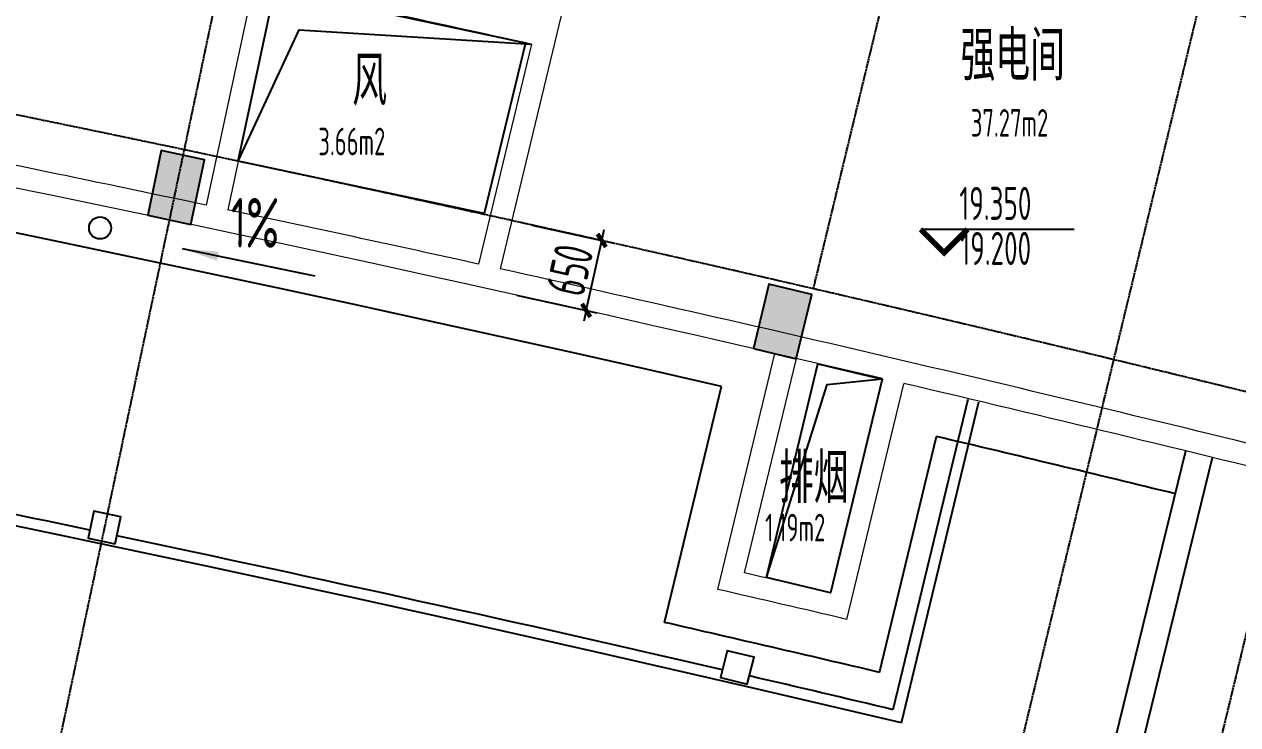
# Model space of a CAD drawing. Header units: millimetres. Extents: x 11536546 to 24947533, y -12764720 to -6308891.
# Drawn here: x 11839339 to 11850336, y -6405062 to -6398712 of the extents above; entities that cross this region are included whole.
import ezdxf
from ezdxf.enums import TextEntityAlignment as Align

# ---------------------------------------------------------------- set-up
doc = ezdxf.new("R2010")
doc.units = ezdxf.units.MM
doc.header["$LTSCALE"] = 10
doc.linetypes.add('A2-RG-AXIS$0$CENTER', pattern=[2, 1.25, -0.25, 0.25, -0.25])
doc.linetypes.add('A2-RG-AXIS$0$DOTE', pattern=[2.42, 2, -0.2, 0.02, -0.2])
for name, color, linetype in [('A2-RB-F5$0$$34$A-DIMS-100', 1, 'Continuous'), ('A2-RG-AXIS$0$A-GRID', 1, 'A2-RG-AXIS$0$CENTER'), ('A2-RI-F5$0$$0$AUDIT_D_120618114340-341', 1, 'Continuous'), ('A2-RI-F5$0$$2$A-SYMB', 4, 'Continuous'), ('A2-RI-F5$0$A-COLUMN', 9, 'Continuous'), ('A2-RI-F5$0$A-HOLE', 2, 'Continuous'), ('A2-RI-F5$0$A-ROOF-DRAN', 175, 'Continuous'), ('A2-RI-F5$0$A-ROOF-EDGE', 2, 'Continuous'), ('A2-RI-F5$0$A-SYMB-AREA', 4, 'Continuous'), ('A2-RI-F5$0$A-SYMB-NAME', 4, 'Continuous'), ('A2-RI-F5$0$A-SYMB-VOID', 35, 'Continuous'), ('A2-RI-F5$0$an-wall', 4, 'Continuous'), ('A2-RS-F5$0$A-HATH-GRAY', 8, 'Continuous'), ('A2-RS-F5$0$A-WALL-CONC', 6, 'Continuous')]:
    doc.layers.add(name, color=color, linetype=linetype)
doc.layers.add('A2-RI-F5$0$A-WALL', color=7, linetype='Continuous', lineweight=5)
doc.styles.add('A2-RB-F5$0$$0$XD2008', font='hzs.shx', dxfattribs={"width": 0.7, "bigfont": 'hztxt.shx'})
doc.styles.add('A2-RI-F5$0$$0$XD2008', font='hzs.shx', dxfattribs={"width": 0.7, "bigfont": 'hztxt.shx'})
doc.styles.add('A2-RI-F5$0$ECADI', font='hzs.shx', dxfattribs={"width": 0.7, "bigfont": 'hztxt.shx'})
doc.dimstyles.new('A2-RB-F5$0$$0$XD100$0', dxfattribs={"dimscale": 100, "dimtxt": 3.5, "dimasz": 1, "dimexe": 1, "dimexo": 2, "dimgap": 0.5, "dimtad": 1, "dimdec": 0, "dimdsep": 46, "dimtxsty": 'A2-RB-F5$0$$0$XD2008', "dimblk1": 'A2-RB-F5$0$$20$_ArchTick', "dimblk2": 'A2-RB-F5$0$$20$_ArchTick', "dimsah": 1, "dimcen": 2.5, "dimclrt": 4, "dimaunit": 1, "dimadec": 0, "dimazin": 0, "dimtfac": 1, "dimtdec": 0, "dimtix": 1, "dimtmove": 2, "dimatfit": 3, "dimfxl": 0, "dimtolj": 1, "dimtzin": 0, "dimarcsym": 0})

# ---------------------------------------------------------------- blocks, each defined once
blk = doc.blocks.new('A2-RS-F5')
at = {"layer": 'A2-RS-F5$0$A-HATH-GRAY', "ltscale": 3}
h = blk.add_hatch(color=256, dxfattribs=at)
h.paths.add_polyline_path([(11842322, -6391691), (11842713, -6391773), (11842589, -6392360), (11842198, -6392278)])
h.paths.add_polyline_path([(11833592, -6389988), (11833986, -6390056), (11833883, -6390647), (11833489, -6390579)])
h.paths.add_polyline_path([(11824745, -6389130), (11824835, -6388536), (11825230, -6388596), (11825140, -6389190)])
h.paths.add_polyline_path([(11852697, -6394780), (11853087, -6394870), (11853221, -6394285), (11852832, -6394195)])
h.paths.add_polyline_path([(11847879, -6393631), (11848268, -6393725), (11848409, -6393141), (11848020, -6393048)])
h.paths.add_polyline_path([(11854621, -6386809), (11855011, -6386899), (11855146, -6386314), (11854756, -6386224)])
h.paths.add_polyline_path([(11849801, -6385659), (11850189, -6385753), (11850330, -6385169), (11849941, -6385076)])
h.paths.add_polyline_path([(11850762, -6402796), (11851151, -6402890), (11851291, -6402306), (11850902, -6402213)])
h.paths.add_polyline_path([(11845946, -6401652), (11846335, -6401745), (11846475, -6401162), (11846086, -6401068)])
h.paths.add_polyline_path([(11840458, -6400444), (11840849, -6400527), (11840973, -6399940), (11840581, -6399857)])
h.paths.add_polyline_path([(11831998, -6398793), (11832391, -6398865), (11832498, -6398274), (11832105, -6398203)])
h.paths.add_polyline_path([(11823494, -6397385), (11823890, -6397445), (11823979, -6396852), (11823584, -6396792)])
h.paths.add_polyline_path([(11793833, -6381539), (11794232, -6381564), (11794271, -6380965), (11793872, -6380940)])
h.paths.add_polyline_path([(11801616, -6382017), (11802015, -6382043), (11802054, -6381444), (11801655, -6381419)])
h.paths.add_polyline_path([(11801857, -6378275), (11802256, -6378301), (11802294, -6377702), (11801895, -6377676)])
h.paths.add_polyline_path([(11794074, -6377796), (11794473, -6377822), (11794512, -6377223), (11794112, -6377197)])
h.paths.add_polyline_path([(11800792, -6394842), (11801191, -6394867), (11801229, -6394268), (11800830, -6394243)])
h.paths.add_polyline_path([(11793208, -6394376), (11793607, -6394402), (11793646, -6393803), (11793247, -6393778)])
h.paths.add_polyline_path([(11801032, -6391099), (11801431, -6391125), (11801470, -6390526), (11801071, -6390500)])
h.paths.add_polyline_path([(11793782, -6385445), (11794182, -6385471), (11794143, -6386069), (11793744, -6386044)])
h.paths.add_polyline_path([(11789498, -6385266), (11789898, -6385280), (11789877, -6385880), (11789477, -6385866)])
h.paths.add_polyline_path([(11780626, -6385086), (11781026, -6385086), (11781027, -6385686), (11780627, -6385686)])
h.paths.add_polyline_path([(11771756, -6385156), (11772156, -6385150), (11772167, -6385749), (11771767, -6385756)])
h.paths.add_polyline_path([(11762877, -6385486), (11763277, -6385465), (11763307, -6386064), (11762908, -6386085)])
h.paths.add_polyline_path([(11789181, -6394211), (11789581, -6394225), (11789602, -6393625), (11789202, -6393611)])
h.paths.add_polyline_path([(11780564, -6394035), (11780964, -6394037), (11780967, -6393437), (11780567, -6393435)])
h.paths.add_polyline_path([(11771944, -6394106), (11772344, -6394097), (11772331, -6393497), (11771931, -6393506)])
h.paths.add_polyline_path([(11752786, -6395149), (11753185, -6395118), (11753137, -6394520), (11752739, -6394551)])
h.paths.add_polyline_path([(11756405, -6378216), (11756804, -6378185), (11756756, -6377587), (11756357, -6377618)])
h.paths.add_polyline_path([(11793449, -6390634), (11793848, -6390659), (11793887, -6390061), (11793487, -6390035)])
h.paths.add_polyline_path([(11763331, -6394424), (11763730, -6394404), (11763700, -6393805), (11763300, -6393825)])
h.paths.add_polyline_path([(11751470, -6378602), (11751869, -6378570), (11751821, -6377972), (11751422, -6378003)])
h.paths.add_polyline_path([(11757057, -6386441), (11757456, -6386413), (11757410, -6385815), (11757012, -6385843)])
h.paths.add_polyline_path([(11752124, -6386826), (11752523, -6386794), (11752475, -6386196), (11752077, -6386228)])
h.paths.add_polyline_path([(11757522, -6394777), (11757921, -6394747), (11757872, -6394149), (11757473, -6394179)])
at = {"layer": 'A2-RS-F5$0$A-WALL-CONC'}
for points in [[(11840458, -6400444), (11840849, -6400527), (11840973, -6399940), (11840581, -6399857)], [(11845946, -6401652), (11846335, -6401745), (11846475, -6401162), (11846086, -6401068)]]:
    blk.add_3dface(points, dxfattribs=at)
blk = doc.blocks.new('A2-RG-AXIS')
at = {"layer": 'A2-RG-AXIS$0$A-GRID', "linetype": 'A2-RG-AXIS$0$DOTE'}
for p, q in [((11846048.1, -6374898.2), (11837754.6, -6414233.4)), ((11852463.3, -6376318.4), (11846488, -6401109.5)), ((11845769.4, -6416040.8), (11855178.4, -6377003.5)), ((11847468.7, -6416458.9), (11856889.5, -6377372.8))]:
    blk.add_line(p, q, dxfattribs=at)
for radius, start, end in [(304100, 75.589285, 95.407644), (300800, 75.589285, 95.407644), (293700, 75.589281, 95.407645)]:
    blk.add_arc((11778730.7, -6694178.7), radius, start, end, dxfattribs=at)
blk = doc.blocks.new('A2-RI-F5$0$5erhfh')
at = {"layer": 'A2-RI-F5$0$A-SYMB-AREA', "style": 'A2-RI-F5$0$ECADI', "width": 0.7}
blk.add_attdef('340M2', text='', height=2.5, dxfattribs=at).set_placement((0, 1.25), align=Align.MIDDLE_LEFT)
at = {"layer": 'A2-RI-F5$0$A-SYMB-NAME', "style": 'A2-RI-F5$0$ECADI', "width": 0.7}
blk.add_attdef('CHINESENAME', (-12.29, 3.09), '', height=4.5, dxfattribs=at)
blk = doc.blocks.new('A2-RI-F5$0$$2$ECADI-TAG-HGHT（国标）')
at = {"color": 1}
blk.add_line((-2.12, 2.12), (11.77, 2.12), dxfattribs=at)
at = {"color": 1, "const_width": 0.5}
blk.add_lwpolyline([(-2.12, 2.12), (0, 0), (2.12, 2.12)], dxfattribs=at)
at = {"style": 'A2-RI-F5$0$$0$XD2008', "width": 0.7}
blk.add_attdef('FL', text='', height=3, dxfattribs=at).set_placement((-2.69, 2.97), align=Align.RIGHT)
for tag, p in [('F.F.L.', (2.28, 2.97)), ('T.O.S.', (2.28, -1.1))]:
    blk.add_attdef(tag, p, '', height=3, dxfattribs=at)
blk = doc.blocks.new('A2-RI-F5')
at = {"layer": 'A2-RI-F5$0$$0$AUDIT_D_120618114340-341'}
blk.add_line((11840769, -6400745), (11841971, -6400994), dxfattribs=at)
at = {"layer": 'A2-RI-F5$0$$0$AUDIT_D_120618114340-341', "extrusion": (0, 0, -1)}
blk.add_solid([(-11841085, -6400856), (-11841103, -6400774), (-11840765, -6400745)], dxfattribs=at)
at = {"layer": 'A2-RI-F5$0$A-COLUMN'}
for points in [[(11840162, -6403422), (11840213, -6403177), (11839969, -6403126), (11839917, -6403370)], [(11845891, -6404694), (11845952, -6404451), (11845709, -6404391), (11845649, -6404634)]]:
    blk.add_lwpolyline(points, close=True, dxfattribs=at)
at = {"layer": 'A2-RI-F5$0$A-HOLE', "ltscale": 500}
for points in [[(11841611, -6398394), (11843880, -6398880), (11843506, -6400428), (11841276, -6399953), (11841611, -6398394)], [(11846530, -6401790), (11847113, -6401930), (11846646, -6403867), (11846064, -6403727), (11846531, -6401790)]]:
    blk.add_lwpolyline(points, dxfattribs=at)
at = {"layer": 'A2-RI-F5$0$A-ROOF-DRAN'}
for p, q in [((11845142, -6404135), (11845657, -6401996)), ((11847090, -6404588), (11847605, -6402449))]:
    blk.add_line(p, q, dxfattribs=at)
blk.add_circle((11840026, -6400558), 100, dxfattribs=at)
for radius, start, end in [(299750, 77.09857, 93.89836), (299750, 76.29077, 76.71627), (297550, 76.71825, 77.10338)]:
    blk.add_arc((11778731, -6694179), radius, start, end, dxfattribs=at)
at = {"layer": 'A2-RI-F5$0$A-ROOF-EDGE'}
for p, q in [((11848105, -6409767), (11849865, -6402580)), ((11848289, -6410070), (11850108, -6402639))]:
    blk.add_line(p, q, dxfattribs=at)
for radius, start, end in [(292750, 76.29192, 95.32205), (292500, 76.24299, 95.37098)]:
    blk.add_arc((11778731, -6694179), radius, start, end, dxfattribs=at)
at = {"layer": 'A2-RI-F5$0$A-SYMB-VOID', "ltscale": 500}
for points in [[(11841276, -6399953), (11841829, -6398761), (11843936, -6398892)], [(11846064, -6403727), (11846614, -6401979), (11847114, -6401925)]]:
    blk.add_lwpolyline(points, dxfattribs=at)
at = {"layer": 'A2-RI-F5$0$A-WALL'}
for p, q in [((11844821, -6396077), (11843651, -6400929)), ((11841459, -6398152), (11840987, -6400352)), ((11841612, -6398389), (11841183, -6400394)), ((11843936, -6398892), (11843456, -6400886)), ((11843936, -6398892), (11843456, -6400886)), ((11845625, -6403835), (11846141, -6401696)), ((11845867, -6403686), (11846336, -6401741)), ((11846646, -6403867), (11847114, -6401925)), ((11846794, -6404107), (11847309, -6401972))]:
    blk.add_line(p, q, dxfattribs=at)
for radius, start, end in [(300150, 76.83045, 82.06676), (302400, 77.54767, 77.99822), (300350, 78.03699, 78.65081), (300350, 77.55516, 77.99919), (300350, 76.07696, 77.517), (300150, 76.03853, 76.79227), (298150, 76.83301, 76.98675), (297950, 76.79481, 77.02557)]:
    blk.add_arc((11778731, -6694179), radius, start, end, dxfattribs=at)
at = {"layer": 'A2-RI-F5$0$an-wall'}
for p, q in [((11847214, -6404925), (11847892, -6402112)), ((11847288, -6405046), (11847989, -6402136))]:
    blk.add_line(p, q, dxfattribs=at)
for radius, start, end in [(297150, 76.6606, 94.29744), (297250, 78.11804, 79.71526), (297250, 76.98624, 78.06985), (297250, 76.67981, 76.93805)]:
    blk.add_arc((11778730, -6694179), radius, start, end, dxfattribs=at)
ref = blk.add_blockref('A2-RI-F5$0$5erhfh', (11848709, -6401856), dxfattribs=dict(xscale=100, yscale=100, zscale=100))
ref.add_attrib('340M2', '37.27m2', (11847917, -6399731), dxfattribs={"layer": 'A2-RI-F5$0$A-SYMB-AREA', "height": 250, "style": 'A2-RI-F5$0$ECADI', "width": 0.7})
ref.add_attrib('CHINESENAME', '强电间', (11847824, -6399222), dxfattribs={"layer": 'A2-RI-F5$0$A-SYMB-NAME', "height": 450, "style": 'A2-RI-F5$0$ECADI', "width": 0.7})
ref = blk.add_blockref('A2-RI-F5$0$5erhfh', (11846267, -6402205), dxfattribs=dict(xscale=100, yscale=100, zscale=100))
ref.add_attrib('340M2', '3.66m2', (11842004, -6399900), dxfattribs={"layer": 'A2-RI-F5$0$A-SYMB-AREA', "height": 250, "style": 'A2-RI-F5$0$ECADI', "width": 0.7})
ref.add_attrib('CHINESENAME', '风', (11842311, -6399450), dxfattribs={"layer": 'A2-RI-F5$0$A-SYMB-NAME', "height": 450, "style": 'A2-RI-F5$0$ECADI', "width": 0.7})
ref = blk.add_blockref('A2-RI-F5$0$5erhfh', (11841744, -6401090), dxfattribs=dict(xscale=99.99999999968374, yscale=99.99999999968374, zscale=99.99999999968374, rotation=359.5617199320547))
ref.add_attrib('CHINESENAME', '1%%%', (11841212, -6400735), dxfattribs={"layer": 'A2-RI-F5$0$A-SYMB-NAME', "height": 450, "rotation": 359.5617, "style": 'A2-RI-F5$0$ECADI', "width": 0.7})
ref = blk.add_blockref('A2-RI-F5$0$5erhfh', (11847681, -6404167), dxfattribs=dict(xscale=100, yscale=100, zscale=100))
ref.add_attrib('340M2', '1.19m2', (11846053, -6403400), dxfattribs={"layer": 'A2-RI-F5$0$A-SYMB-AREA', "height": 250, "style": 'A2-RI-F5$0$ECADI', "width": 0.7})
ref.add_attrib('CHINESENAME', '排烟', (11846178, -6403052), dxfattribs={"layer": 'A2-RI-F5$0$A-SYMB-NAME', "height": 450, "style": 'A2-RI-F5$0$ECADI', "width": 0.7})
at = {"layer": 'A2-RI-F5$0$$2$A-SYMB'}
ref = blk.add_blockref('A2-RI-F5$0$$2$ECADI-TAG-HGHT（国标）', (11847675, -6400783), dxfattribs=dict(at, xscale=100, yscale=100, zscale=100))
ref.add_attrib('F.F.L.', '19.350', (11847813, -6400486), dxfattribs={"layer": '0', "height": 300, "style": 'A2-RI-F5$0$$0$XD2008', "width": 0.7})
ref.add_attrib('T.O.S.', '19.200', (11847822, -6400894), dxfattribs={"layer": '0', "height": 300, "style": 'A2-RI-F5$0$$0$XD2008', "width": 0.7})
blk = doc.blocks.new('A2-RB-F5$0$$20$_ArchTick')
at = {"color": 0, "linetype": 'ByBlock', "const_width": 0.4}
blk.add_lwpolyline([(-0.5, -0.5), (0.5, 0.5)], dxfattribs=at)
blk = doc.blocks.new('*D807')
at = {"layer": 'A2-RB-F5$0$$34$A-DIMS-100', "color": 0, "lineweight": -2, "ltscale": 3, "transparency": 16777216}
for p, q in [((11843940, -6400532), (11844669, -6400693)), ((11844572, -6400672), (11844593, -6400574)), ((11844431, -6401306), (11844572, -6400672)), ((11843800, -6401167), (11844529, -6401328)), ((11844431, -6401306), (11844410, -6401404))]:
    blk.add_line(p, q, dxfattribs=at)
at = {"layer": 'Defpoints', "color": 0, "ltscale": 3, "transparency": 16777216}
for p in [(11843745, -6400489), (11844572, -6400672), (11843604, -6401123)]:
    blk.add_point(p, dxfattribs=at)
at = {"layer": 'A2-RB-F5$0$$34$A-DIMS-100', "color": 0, "lineweight": -2, "ltscale": 3, "transparency": 16777216, "xscale": 100, "yscale": 100, "zscale": 100}
for p, rotation in [((11844572, -6400672), 257.5177118238752), ((11844431, -6401306), 77.5177118238752)]:
    blk.add_blockref('A2-RB-F5$0$$20$_ArchTick', p, dxfattribs=dict(at, rotation=rotation))
at = {"layer": 'A2-RB-F5$0$$34$A-DIMS-100', "color": 4, "ltscale": 3, "transparency": 16777216, "insert": (11844282, -6400940), "char_height": 350, "attachment_point": 5, "rotation": 77.5177, "style": 'A2-RB-F5$0$$0$XD2008'}
blk.add_mtext('\\A1;650', dxfattribs=at)
blk = doc.blocks.new('A2-RB-F5')
at = {"layer": 'A2-RB-F5$0$$34$A-DIMS-100', "ltscale": 3}
dim = blk.add_aligned_dim(p1=(11843604.5, -6401123.4), p2=(11843745, -6400488.8), distance=-846.8, dimstyle='A2-RB-F5$0$$0$XD100$0', dxfattribs=at)
dim.commit()
dim.dimension.update_dxf_attribs({"geometry": '*D807', "text_midpoint": (11844281.8, -6400940.5)})

msp = doc.modelspace()

# ---------------------------------------------------------------- block references
for name in ['A2-RG-AXIS', 'A2-RI-F5', 'A2-RB-F5', 'A2-RB-F5', 'A2-RS-F5']:
    msp.add_blockref(name, (0, 0))

doc.saveas('drawing.dxf')
